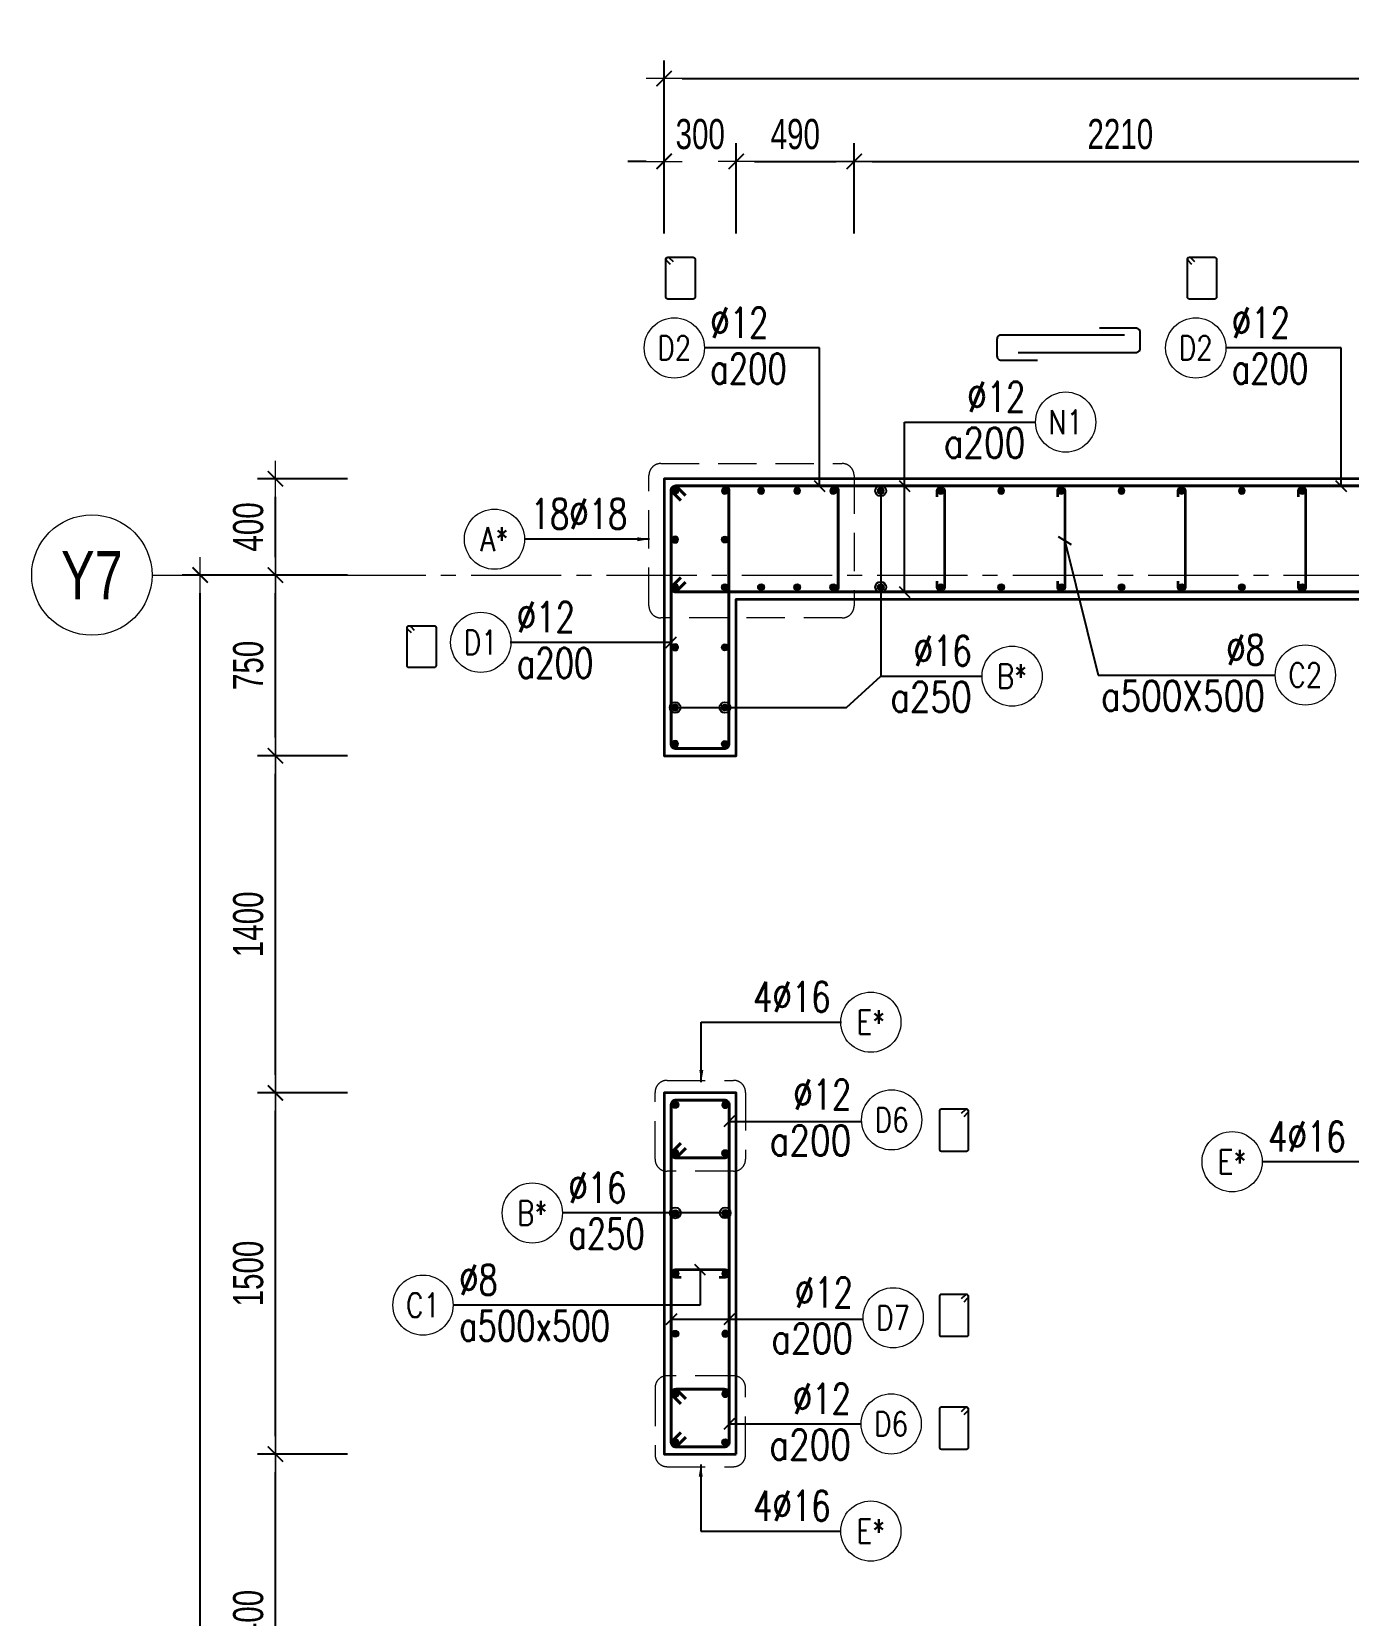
# Model space of a CAD drawing. Header units: millimetres. Extents: x 988833 to 1318015, y -9365 to 47591.
# Drawn here: x 1006256 to 1011726, y 8167 to 14743 of the extents above; entities that cross this region are included whole.
import ezdxf
from ezdxf.enums import TextEntityAlignment as Align

# ---------------------------------------------------------------- set-up
doc = ezdxf.new("R2010")
doc.units = ezdxf.units.MM
doc.header["$MEASUREMENT"] = 0
doc.linetypes.add('HIDDEN2', pattern=[4.7625, 3.175, -1.5875])
doc.linetypes.add('OF_Grid_1$0$CENTER2', pattern=[1.125, 0.75, -0.125, 0.125, -0.125])
doc.layers.get('0').update_dxf_attribs({"lineweight": 20})
doc.layers.get('Defpoints').update_dxf_attribs({"color": 151, "lineweight": 9})
for name, color, linetype, lineweight in [('KC-LEADER', 153, 'Continuous', 18), ('KC-THEP', 6, 'Continuous', 40), ('NDC_S_DIM', 1, 'Continuous', 15), ('NDC_S_HIDDEN', 8, 'HIDDEN2', 13), ('NDC_S_LEADER', 1, 'Continuous', 15), ('NDC_S_REBAR', 4, 'Continuous', 35), ('NDC_S_STIRRUP', 4, 'Continuous', 40), ('NDC_S_VN TEXT', 7, 'Continuous', 20), ('NDC_S_WALL', 6, 'Continuous', 35), ('OF_Grid_1$0$NDC_S_AXIS', 5, 'OF_Grid_1$0$CENTER2', 13), ('OF_Grid_1$0$NDC_S_SYMBOL', 1, 'Continuous', 15), ('OF_Grid_1$0$NDC_S_TEXT SYMBOL', 7, 'Continuous', 20)]:
    doc.layers.add(name, color=color, linetype=linetype, lineweight=lineweight)
doc.layers.add('Ligature', color=1, linetype='Continuous')
doc.styles.add('NDC_ARIAL', font='arial.ttf', dxfattribs={"width": 0.85})
doc.styles.add('NDC_DIM', font='', dxfattribs={"width": 0.75})
doc.styles.add('NDC_EN TXT', font='romans.shx', dxfattribs={"width": 0.8})
doc.styles.add('OF_Grid_1$0$NDC_ANNO', font='', dxfattribs={"width": 0.8})
doc.styles.get('NDC_DIM').set_extended_font_data('Dotum')
doc.styles.get('OF_Grid_1$0$NDC_ANNO').set_extended_font_data('Dotum')
doc.dimstyles.new('NDC_1-50', dxfattribs={"dimscale": 50, "dimtxt": 2.5, "dimasz": 1, "dimexe": 1.5, "dimexo": 0, "dimgap": 0.8, "dimtad": 1, "dimdec": 0, "dimdsep": 46, "dimtxsty": 'NDC_ARIAL', "dimblk": 'DIMMARK', "dimcen": 49999.938995, "dimdle": 1.5, "dimclrd": 1, "dimclre": 1, "dimclrt": 3, "dimadec": 0, "dimazin": 0, "dimtfac": 1, "dimtdec": 0, "dimtix": 1, "dimtmove": 2, "dimatfit": 3, "dimfxl": 1, "dimarcsym": 0})
doc.dimstyles.new('NDC_dim_30', dxfattribs={"dimscale": 30, "dimtxt": 2.5, "dimasz": 1.5, "dimexe": 1.5, "dimexo": 2.5, "dimgap": 1, "dimtad": 1, "dimdec": 0, "dimzin": 0, "dimdsep": 46, "dimtxsty": 'NDC_DIM', "dimblk": 'DIMMARK', "dimcen": 0.09, "dimdle": 1.2, "dimclrd": 1, "dimclre": 1, "dimclrt": 3, "dimadec": 0, "dimazin": 0, "dimtfac": 1, "dimtdec": 0, "dimtix": 1, "dimtofl": 0, "dimtmove": 0, "dimatfit": 3, "dimfxl": 6, "dimfxlon": 1, "dimtolj": 1, "dimtzin": 0, "dimarcsym": 0})
doc.dimstyles.new('NDC_dim_50', dxfattribs={"dimscale": 50, "dimtxt": 2.5, "dimasz": 1.5, "dimexe": 1.5, "dimexo": 2.5, "dimgap": 1, "dimtad": 1, "dimdec": 0, "dimzin": 0, "dimdsep": 46, "dimtxsty": 'NDC_DIM', "dimblk": 'DIMMARK', "dimcen": 0.09, "dimdle": 1.2, "dimclrd": 1, "dimclre": 1, "dimclrt": 3, "dimadec": 0, "dimazin": 0, "dimtfac": 1, "dimtdec": 0, "dimtix": 1, "dimtofl": 0, "dimtmove": 0, "dimatfit": 3, "dimfxl": 6, "dimfxlon": 1, "dimtolj": 1, "dimtzin": 0, "dimarcsym": 0})

# ---------------------------------------------------------------- blocks, each defined once
blk = doc.blocks.new('THEP')
at = {"layer": 'KC-LEADER', "color": 6}
blk.add_circle((0, 0), 14, dxfattribs=at)
at = {"layer": 'KC-THEP'}
for p, q in [((-14, 0), (14, 0)), ((9.9, 9.9), (-9.9, -9.9)), ((-9.9, 9.9), (9.9, -9.9)), ((0, 14), (0, -14))]:
    blk.add_line(p, q, dxfattribs=at)
blk = doc.blocks.new('DIMMARK')
at = {"layer": 'NDC_S_DIM', "color": 1}
blk.add_line((-1.5, 0), (1, 0), dxfattribs=at)
at = {"layer": 'NDC_S_DIM', "color": 2, "const_width": 0.1}
blk.add_lwpolyline([(-0.424, -0.424), (0.424, 0.424)], dxfattribs=at)
blk = doc.blocks.new('*U11')
blk.add_circle((-2.5, 0), 2.5)
at = {"layer": 'NDC_S_VN TEXT', "color": 3, "style": 'NDC_EN TXT', "width": 0.75}
for tag, p in [('DK1', (0.5, 0.85)), ('KC1', (0.5, -2.97))]:
    blk.add_attdef(tag, p, '', height=2.5, dxfattribs=at)
at = {"layer": 'NDC_S_VN TEXT', "color": 7, "style": 'NDC_EN TXT', "width": 0.8}
blk.add_attdef('SH2', text='', height=2, dxfattribs=at).set_placement((-2.5, 0), align=Align.MIDDLE)
blk = doc.blocks.new('*U13')
blk.add_circle((-2.5, 0), 2.5)
at = {"layer": 'NDC_S_VN TEXT', "color": 3, "style": 'NDC_EN TXT', "width": 0.75}
blk.add_attdef('DK1', (0.5, 0.85), '', height=2.5, dxfattribs=at)
at = {"layer": 'NDC_S_VN TEXT', "color": 7, "style": 'NDC_EN TXT', "width": 0.8}
blk.add_attdef('SH2', text='', height=2, dxfattribs=at).set_placement((-2.5, 0), align=Align.MIDDLE)
blk = doc.blocks.new('*U10')
blk.add_circle((2.5, 0), 2.5)
at = {"layer": 'NDC_S_VN TEXT', "color": 3, "style": 'NDC_EN TXT'}
for tag, width, p in [('DK2', 0.75, (-0.85, 0.85)), ('KC2', 0.8, (-0.85, -2.97))]:
    blk.add_attdef(tag, text='', height=2.5, dxfattribs=dict(at, width=width)).set_placement(p, align=Align.RIGHT)
at = {"layer": 'NDC_S_VN TEXT', "color": 7, "style": 'NDC_EN TXT', "width": 0.8}
blk.add_attdef('SH3', text='', height=2, dxfattribs=at).set_placement((2.5, 0), align=Align.MIDDLE)
blk = doc.blocks.new('*U9')
blk.add_circle((2.5, 0), 2.5)
at = {"layer": 'NDC_S_VN TEXT', "color": 3, "style": 'NDC_EN TXT', "width": 0.75}
blk.add_attdef('DK2', text='', height=2.5, dxfattribs=at).set_placement((-0.85, 0.85), align=Align.RIGHT)
at = {"layer": 'NDC_S_VN TEXT', "color": 7, "style": 'NDC_EN TXT', "width": 0.8}
blk.add_attdef('SH3', text='', height=2, dxfattribs=at).set_placement((2.5, 0), align=Align.MIDDLE)
blk = doc.blocks.new('*D305')
at = {"layer": 'Defpoints', "color": 0, "ltscale": 200, "transparency": 16777216}
for p in [(1009183.4, 14204.1), (1008883.4, 12886.3), (1009183.4, 12386.3)]:
    blk.add_point(p, dxfattribs=at)
at = {"layer": 'NDC_S_DIM', "color": 1, "lineweight": -2, "ltscale": 200, "transparency": 16777216}
for p, q in [((1008883.4, 13904.1), (1008883.4, 14279.1)), ((1009183.4, 13904.1), (1009183.4, 14279.1)), ((1008808.4, 14204.1), (1008733.4, 14204.1)), ((1009258.4, 14204.1), (1009333.4, 14204.1))]:
    blk.add_line(p, q, dxfattribs=at)
at = {"layer": 'NDC_S_DIM', "color": 1, "lineweight": -2, "ltscale": 200, "transparency": 16777216, "xscale": 75, "yscale": 75, "zscale": 75}
blk.add_blockref('DIMMARK', (1008883.4, 14204.1), dxfattribs=at)
at = {"layer": 'NDC_S_DIM', "color": 1, "lineweight": -2, "ltscale": 200, "transparency": 16777216, "xscale": 75, "yscale": 75, "zscale": 75, "rotation": 180}
blk.add_blockref('DIMMARK', (1009183.4, 14204.1), dxfattribs=at)
at = {"layer": 'NDC_S_DIM', "color": 3, "ltscale": 200, "transparency": 16777216, "insert": (1009033.4, 14316.7), "char_height": 125, "attachment_point": 5, "style": 'NDC_DIM'}
blk.add_mtext('\\A1;300', dxfattribs=at)
blk = doc.blocks.new('*D306')
at = {"layer": 'Defpoints', "color": 0, "ltscale": 200, "transparency": 16777216}
for p in [(1009673.3, 14204.1), (1009183.4, 12386.3), (1009673.3, 12200.2)]:
    blk.add_point(p, dxfattribs=at)
at = {"layer": 'NDC_S_DIM', "color": 1, "lineweight": -2, "ltscale": 200, "transparency": 16777216}
for p, q in [((1009183.4, 13904.1), (1009183.4, 14279.1)), ((1009673.3, 13904.1), (1009673.3, 14279.1)), ((1009258.4, 14204.1), (1009598.3, 14204.1))]:
    blk.add_line(p, q, dxfattribs=at)
at = {"layer": 'NDC_S_DIM', "color": 1, "lineweight": -2, "ltscale": 200, "transparency": 16777216, "xscale": 75, "yscale": 75, "zscale": 75, "rotation": 180}
blk.add_blockref('DIMMARK', (1009183.4, 14204.1), dxfattribs=at)
at = {"layer": 'NDC_S_DIM', "color": 1, "lineweight": -2, "ltscale": 200, "transparency": 16777216, "xscale": 75, "yscale": 75, "zscale": 75}
blk.add_blockref('DIMMARK', (1009673.3, 14204.1), dxfattribs=at)
at = {"layer": 'NDC_S_DIM', "color": 3, "ltscale": 200, "transparency": 16777216, "insert": (1009428.4, 14316.7), "char_height": 125, "attachment_point": 5, "style": 'NDC_DIM'}
blk.add_mtext('\\A1;490', dxfattribs=at)
blk = doc.blocks.new('*D307')
at = {"layer": 'Defpoints', "color": 0, "ltscale": 200, "transparency": 16777216}
for p in [(1011883.4, 14204.1), (1011883.4, 12386.3), (1009673.3, 12200.2)]:
    blk.add_point(p, dxfattribs=at)
at = {"layer": 'NDC_S_DIM', "color": 1, "lineweight": -2, "ltscale": 200, "transparency": 16777216}
for p, q in [((1009673.3, 13904.1), (1009673.3, 14279.1)), ((1011883.4, 13904.1), (1011883.4, 14279.1)), ((1009748.3, 14204.1), (1011808.4, 14204.1))]:
    blk.add_line(p, q, dxfattribs=at)
at = {"layer": 'NDC_S_DIM', "color": 1, "lineweight": -2, "ltscale": 200, "transparency": 16777216, "xscale": 75, "yscale": 75, "zscale": 75, "rotation": 180}
blk.add_blockref('DIMMARK', (1009673.3, 14204.1), dxfattribs=at)
at = {"layer": 'NDC_S_DIM', "color": 1, "lineweight": -2, "ltscale": 200, "transparency": 16777216, "xscale": 75, "yscale": 75, "zscale": 75}
blk.add_blockref('DIMMARK', (1011883.4, 14204.1), dxfattribs=at)
at = {"layer": 'NDC_S_DIM', "color": 3, "ltscale": 200, "transparency": 16777216, "insert": (1010778.4, 14316.7), "char_height": 125, "attachment_point": 5, "style": 'NDC_DIM'}
blk.add_mtext('\\A1;2210', dxfattribs=at)
blk = doc.blocks.new('*D321')
at = {"layer": 'Defpoints', "color": 0, "ltscale": 200, "transparency": 16777216}
for p in [(1015983.2, 14548.1), (1015983.2, 13840.4), (1008883.4, 13745.1)]:
    blk.add_point(p, dxfattribs=at)
at = {"layer": 'NDC_S_DIM', "color": 1, "lineweight": -2, "ltscale": 200, "transparency": 16777216}
for p, q in [((1008883.4, 14248.1), (1008883.4, 14623.1)), ((1015983.2, 14248.1), (1015983.2, 14623.1)), ((1008958.4, 14548.1), (1015908.2, 14548.1))]:
    blk.add_line(p, q, dxfattribs=at)
at = {"layer": 'NDC_S_DIM', "color": 1, "lineweight": -2, "ltscale": 200, "transparency": 16777216, "xscale": 75, "yscale": 75, "zscale": 75, "rotation": 180}
blk.add_blockref('DIMMARK', (1008883.4, 14548.1), dxfattribs=at)
at = {"layer": 'NDC_S_DIM', "color": 1, "lineweight": -2, "ltscale": 200, "transparency": 16777216, "xscale": 75, "yscale": 75, "zscale": 75}
blk.add_blockref('DIMMARK', (1015983.2, 14548.1), dxfattribs=at)
at = {"layer": 'NDC_S_DIM', "color": 3, "ltscale": 200, "transparency": 16777216, "insert": (1012433.3, 14660.6), "char_height": 125, "attachment_point": 5, "style": 'NDC_DIM'}
blk.add_mtext('\\A1;7100', dxfattribs=at)
blk = doc.blocks.new('*U55')
at = {"layer": 'OF_Grid_1$0$NDC_S_SYMBOL'}
blk.add_line((5, 0), (9, 0), dxfattribs=at)
blk.add_circle((0, 0), 5, dxfattribs=at)
at = {"layer": 'OF_Grid_1$0$NDC_S_TEXT SYMBOL', "color": 7, "style": 'OF_Grid_1$0$NDC_ANNO', "width": 0.8}
blk.add_attdef('GRID', text='', height=4, rotation=270, dxfattribs=at).set_placement((0, 0), align=Align.MIDDLE)
blk = doc.blocks.new('*D322')
at = {"layer": 'Defpoints', "color": 0, "ltscale": 200, "transparency": 16777216}
for p in [(1007268.9, 12886.3), (1008883.4, 12886.3), (1009183.4, 12486.3)]:
    blk.add_point(p, dxfattribs=at)
at = {"layer": 'NDC_S_DIM', "color": 1, "lineweight": -2, "ltscale": 200, "transparency": 16777216}
for p, q in [((1007568.9, 12886.3), (1007193.9, 12886.3)), ((1007268.9, 12561.3), (1007268.9, 12811.3)), ((1007568.9, 12486.3), (1007193.9, 12486.3))]:
    blk.add_line(p, q, dxfattribs=at)
at = {"layer": 'NDC_S_DIM', "color": 1, "lineweight": -2, "ltscale": 200, "transparency": 16777216, "xscale": 75, "yscale": 75, "zscale": 75}
for p, rotation in [((1007268.9, 12886.3), 90), ((1007268.9, 12486.3), 270)]:
    blk.add_blockref('DIMMARK', p, dxfattribs=dict(at, rotation=rotation))
at = {"layer": 'NDC_S_DIM', "color": 3, "ltscale": 200, "transparency": 16777216, "insert": (1007156.3, 12686.3), "char_height": 125, "attachment_point": 5, "rotation": 90, "style": 'NDC_DIM'}
blk.add_mtext('\\A1;400', dxfattribs=at)
blk = doc.blocks.new('*D324')
at = {"layer": 'Defpoints', "color": 0, "ltscale": 200, "transparency": 16777216}
for p in [(1006956.3, 12486.3), (1008997.3, 12486.3), (1008997.4, 886.6)]:
    blk.add_point(p, dxfattribs=at)
at = {"layer": 'NDC_S_DIM', "color": 1, "lineweight": -2, "ltscale": 200, "transparency": 16777216}
for p, q in [((1007256.3, 12486.3), (1006881.3, 12486.3)), ((1006956.3, 961.6), (1006956.3, 12411.3)), ((1007256.3, 886.6), (1006881.3, 886.6))]:
    blk.add_line(p, q, dxfattribs=at)
at = {"layer": 'NDC_S_DIM', "color": 1, "lineweight": -2, "ltscale": 200, "transparency": 16777216, "xscale": 75, "yscale": 75, "zscale": 75}
for p, rotation in [((1006956.3, 12486.3), 90), ((1006956.3, 886.6), 270)]:
    blk.add_blockref('DIMMARK', p, dxfattribs=dict(at, rotation=rotation))
at = {"layer": 'NDC_S_DIM', "color": 3, "ltscale": 200, "transparency": 16777216, "insert": (1006843.7, 6686.4), "char_height": 125, "attachment_point": 5, "rotation": 90, "style": 'NDC_DIM'}
blk.add_mtext('\\A1;11600', dxfattribs=at)
blk = doc.blocks.new('*D350')
at = {"layer": 'Defpoints', "color": 0, "ltscale": 200, "transparency": 16777216}
for p in [(1007268.9, 8836.3), (1009033.4, 8836.3), (1009033.4, 7436.3)]:
    blk.add_point(p, dxfattribs=at)
at = {"layer": 'NDC_S_DIM', "color": 1, "lineweight": -2, "ltscale": 200, "transparency": 16777216}
for p, q in [((1007568.9, 8836.3), (1007193.9, 8836.3)), ((1007268.9, 7511.3), (1007268.9, 8761.3)), ((1007568.9, 7436.3), (1007193.9, 7436.3))]:
    blk.add_line(p, q, dxfattribs=at)
at = {"layer": 'NDC_S_DIM', "color": 1, "lineweight": -2, "ltscale": 200, "transparency": 16777216, "xscale": 75, "yscale": 75, "zscale": 75}
for p, rotation in [((1007268.9, 8836.3), 90), ((1007268.9, 7436.3), 270)]:
    blk.add_blockref('DIMMARK', p, dxfattribs=dict(at, rotation=rotation))
at = {"layer": 'NDC_S_DIM', "color": 3, "ltscale": 200, "transparency": 16777216, "insert": (1007156.3, 8136.3), "char_height": 125, "attachment_point": 5, "rotation": 90, "style": 'NDC_DIM'}
blk.add_mtext('\\A1;1400', dxfattribs=at)
blk = doc.blocks.new('*D351')
at = {"layer": 'Defpoints', "color": 0, "ltscale": 200, "transparency": 16777216}
for p in [(1007268.9, 10336.3), (1009033.4, 10336.3), (1009033.4, 8836.3)]:
    blk.add_point(p, dxfattribs=at)
at = {"layer": 'NDC_S_DIM', "color": 1, "lineweight": -2, "ltscale": 200, "transparency": 16777216}
for p, q in [((1007568.9, 10336.3), (1007193.9, 10336.3)), ((1007268.9, 8911.3), (1007268.9, 10261.3)), ((1007568.9, 8836.3), (1007193.9, 8836.3))]:
    blk.add_line(p, q, dxfattribs=at)
at = {"layer": 'NDC_S_DIM', "color": 1, "lineweight": -2, "ltscale": 200, "transparency": 16777216, "xscale": 75, "yscale": 75, "zscale": 75}
for p, rotation in [((1007268.9, 10336.3), 90), ((1007268.9, 8836.3), 270)]:
    blk.add_blockref('DIMMARK', p, dxfattribs=dict(at, rotation=rotation))
at = {"layer": 'NDC_S_DIM', "color": 3, "ltscale": 200, "transparency": 16777216, "insert": (1007156.3, 9586.3), "char_height": 125, "attachment_point": 5, "rotation": 90, "style": 'NDC_DIM'}
blk.add_mtext('\\A1;1500', dxfattribs=at)
blk = doc.blocks.new('*D352')
at = {"layer": 'Defpoints', "color": 0, "ltscale": 200, "transparency": 16777216}
for p in [(1007268.9, 11736.3), (1009033.4, 11736.3), (1009033.4, 10336.3)]:
    blk.add_point(p, dxfattribs=at)
at = {"layer": 'NDC_S_DIM', "color": 1, "lineweight": -2, "ltscale": 200, "transparency": 16777216}
for p, q in [((1007568.9, 11736.3), (1007193.9, 11736.3)), ((1007268.9, 10411.3), (1007268.9, 11661.3)), ((1007568.9, 10336.3), (1007193.9, 10336.3))]:
    blk.add_line(p, q, dxfattribs=at)
at = {"layer": 'NDC_S_DIM', "color": 1, "lineweight": -2, "ltscale": 200, "transparency": 16777216, "xscale": 75, "yscale": 75, "zscale": 75}
for p, rotation in [((1007268.9, 11736.3), 90), ((1007268.9, 10336.3), 270)]:
    blk.add_blockref('DIMMARK', p, dxfattribs=dict(at, rotation=rotation))
at = {"layer": 'NDC_S_DIM', "color": 3, "ltscale": 200, "transparency": 16777216, "insert": (1007156.3, 11036.3), "char_height": 125, "attachment_point": 5, "rotation": 90, "style": 'NDC_DIM'}
blk.add_mtext('\\A1;1400', dxfattribs=at)
blk = doc.blocks.new('*D353')
at = {"layer": 'Defpoints', "color": 0, "ltscale": 200, "transparency": 16777216}
for p in [(1007268.9, 12486.3), (1008997.3, 12486.3), (1009033.4, 11736.3)]:
    blk.add_point(p, dxfattribs=at)
at = {"layer": 'NDC_S_DIM', "color": 1, "lineweight": -2, "ltscale": 200, "transparency": 16777216}
for p, q in [((1007568.9, 12486.3), (1007193.9, 12486.3)), ((1007268.9, 11811.3), (1007268.9, 12411.3)), ((1007568.9, 11736.3), (1007193.9, 11736.3))]:
    blk.add_line(p, q, dxfattribs=at)
at = {"layer": 'NDC_S_DIM', "color": 1, "lineweight": -2, "ltscale": 200, "transparency": 16777216, "xscale": 75, "yscale": 75, "zscale": 75}
for p, rotation in [((1007268.9, 12486.3), 90), ((1007268.9, 11736.3), 270)]:
    blk.add_blockref('DIMMARK', p, dxfattribs=dict(at, rotation=rotation))
at = {"layer": 'NDC_S_DIM', "color": 3, "ltscale": 200, "transparency": 16777216, "insert": (1007156.3, 12111.3), "char_height": 125, "attachment_point": 5, "rotation": 90, "style": 'NDC_DIM'}
blk.add_mtext('\\A1;750', dxfattribs=at)

msp = doc.modelspace()

# ---------------------------------------------------------------- linework, layer by layer
at = {"layer": 'Ligature'}
for points in [[(1008909.4, 13776.2), (1008893.5, 13792.1, -0.668179), (1008899.2, 13806.1), (1009003.9, 13806.1, -0.414214), (1009012, 13797.9), (1009012, 13640.8, -0.414214), (1009003.9, 13632.6), (1008899.2, 13632.6, -0.414214), (1008891.1, 13640.8), (1008891.1, 13797.9, -0.668179), (1008905, 13803.7), (1008921, 13787.7)], [(1011075.6, 13776.2), (1011059.6, 13792.1, -0.668179), (1011065.4, 13806.1), (1011170, 13806.1, -0.414214), (1011178.2, 13797.9), (1011178.2, 13640.8, -0.414214), (1011170, 13632.6), (1011065.4, 13632.6, -0.414214), (1011057.2, 13640.8), (1011057.2, 13797.9, -0.668179), (1011071.1, 13803.7), (1011087.1, 13787.7)], [(1007833.8, 12246.1), (1007817.8, 12262.1, -0.668179), (1007823.6, 12276), (1007928.2, 12276, -0.414214), (1007936.4, 12267.9), (1007936.4, 12110.7, -0.414214), (1007928.2, 12102.6), (1007823.6, 12102.6, -0.414214), (1007815.4, 12110.7), (1007815.4, 12267.9, -0.668179), (1007829.4, 12273.6), (1007845.3, 12257.7)], [(1010129.5, 10238.5), (1010145.4, 10254.5, 0.668179), (1010139.7, 10268.4), (1010035, 10268.4, 0.414214), (1010026.9, 10260.3), (1010026.9, 10103.2, 0.414214), (1010035, 10095), (1010139.7, 10095, 0.414214), (1010147.8, 10103.2), (1010147.8, 10260.3, 0.668179), (1010133.9, 10266), (1010117.9, 10250.1)], [(1010129.5, 9469.4), (1010145.4, 9485.3, 0.668179), (1010139.6, 9499.3), (1010035, 9499.3, 0.414214), (1010026.9, 9491.1), (1010026.9, 9334, 0.414214), (1010035, 9325.8), (1010139.6, 9325.8, 0.414214), (1010147.8, 9334), (1010147.8, 9491.1, 0.668179), (1010133.9, 9496.9), (1010117.9, 9480.9)], [(1010129.5, 9000.8), (1010145.4, 9016.8, 0.668179), (1010139.6, 9030.7), (1010035, 9030.7, 0.414214), (1010026.9, 9022.5), (1010026.9, 8865.4, 0.414214), (1010035, 8857.3), (1010139.6, 8857.3, 0.414214), (1010147.8, 8865.4), (1010147.8, 9022.5, 0.668179), (1010133.9, 9028.3), (1010117.9, 9012.3)]]:
    msp.add_lwpolyline(points, format="xyb", dxfattribs=at)
at = {"layer": 'Ligature', "elevation": 0}
for points in [[(1010795.2, 13483.2), (1010283.6, 13483.2, 0.414214), (1010265.9, 13465.6), (1010265.9, 13396.4, 0.414214), (1010283.6, 13378.8), (1010433.8, 13378.8)], [(1010691.6, 13513.2), (1010841.8, 13513.2, -0.414214), (1010859.4, 13495.6), (1010859.4, 13426.5, -0.414214), (1010841.8, 13408.9), (1010353.7, 13408.9)]]:
    msp.add_lwpolyline(points, format="xyb", dxfattribs=at)
at = {"layer": 'NDC_S_HIDDEN', "ltscale": 50}
for points in [[(1008870.3, 12949.7), (1009622.5, 12949.7, -0.414214), (1009672.5, 12899.7), (1009672.5, 12358.4, -0.414214), (1009622.5, 12308.4), (1008870.3, 12308.4, -0.414214), (1008820.3, 12358.4), (1008820.3, 12899.7, -0.414214)], [(1008895.8, 10388.4), (1009171.7, 10388.4, -0.414214), (1009221.7, 10338.4), (1009221.7, 10060.8, -0.414214), (1009171.7, 10010.8), (1008895.8, 10010.8, -0.414214), (1008845.8, 10060.8), (1008845.8, 10338.4, -0.414214)], [(1008895.8, 8784.3), (1009171.7, 8784.3, 0.414214), (1009221.7, 8834.3), (1009221.7, 9111.8, 0.414214), (1009171.7, 9161.8), (1008895.8, 9161.8, 0.414214), (1008845.8, 9111.8), (1008845.8, 8834.3, 0.414214)]]:
    msp.add_lwpolyline(points, format="xyb", close=True, dxfattribs=at)
at = {"layer": 'NDC_S_REBAR'}
for points in [[(1010018.3, 12811.3), (1010018.3, 12836.3, -1), (1010048.3, 12836.3), (1010048.3, 12436.3, -1), (1010018.3, 12436.3), (1010018.3, 12461.3)], [(1010518.3, 12811.3), (1010518.3, 12836.3, -1), (1010548.3, 12836.3), (1010548.3, 12436.3, -1), (1010518.3, 12436.3), (1010518.3, 12461.3)], [(1011018.3, 12811.3), (1011018.3, 12836.3, -1), (1011048.3, 12836.3), (1011048.3, 12436.3, -1), (1011018.3, 12436.3), (1011018.3, 12461.3)], [(1011518.3, 12811.3), (1011518.3, 12836.3, -1), (1011548.3, 12836.3), (1011548.3, 12436.3, -1), (1011518.3, 12436.3), (1011518.3, 12461.3)], [(1009112, 9571.3), (1009137, 9571.3, 1), (1009137, 9601.3), (1008929.9, 9601.3, 1), (1008929.9, 9571.3), (1008954.9, 9571.3)]]:
    msp.add_lwpolyline(points, format="xyb", dxfattribs=at)
at = {"layer": 'NDC_S_STIRRUP'}
for points in [[(1013690.3, 12456.3), (1013730.3, 12416.3, 0.414214), (1013750.3, 12436.3), (1013750.3, 12836.3, 0.414214), (1013730.3, 12856.3), (1008932.6, 12856.3, 0.414214), (1008912.6, 12836.3), (1008912.6, 12436.3, 0.414214), (1008932.6, 12416.3), (1013730.3, 12416.3, 0.414214), (1013750.3, 12436.3), (1013710.3, 12476.3)], [(1008972.6, 12456.3), (1008932.6, 12416.3, -0.414214), (1008912.6, 12436.3), (1008912.6, 12836.3, -0.414214), (1008932.6, 12856.3), (1009586.2, 12856.3, -0.414214), (1009606.2, 12836.3), (1009606.2, 12436.3, -0.414214), (1009586.2, 12416.3), (1008932.6, 12416.3, -0.414214), (1008912.6, 12436.3), (1008952.6, 12476.3)], [(1008952.6, 12796.3), (1008912.6, 12836.3, -0.414214), (1008932.6, 12856.3), (1009132.6, 12856.3, -0.414214), (1009152.6, 12836.3), (1009152.6, 11786.3, -0.414214), (1009132.6, 11766.3), (1008932.6, 11766.3, -0.414214), (1008912.6, 11786.3), (1008912.6, 12836.3, -0.414214), (1008932.6, 12856.3), (1008972.6, 12816.3)], [(1008953.4, 8926.3), (1008913.4, 8886.3, 0.414214), (1008933.4, 8866.3), (1009133.4, 8866.3, 0.414214), (1009153.4, 8886.3), (1009153.4, 10286.3, 0.414214), (1009133.4, 10306.3), (1008933.4, 10306.3, 0.414214), (1008913.4, 10286.3), (1008913.4, 8886.3, 0.414214), (1008933.4, 8866.3), (1008973.4, 8906.3)], [(1008953.4, 10126.9), (1008913.4, 10086.9, 0.414214), (1008933.4, 10066.9), (1009133.4, 10066.9, 0.414214), (1009153.4, 10086.9), (1009153.4, 10286.3, 0.414214), (1009133.4, 10306.3), (1008933.4, 10306.3, 0.414214), (1008913.4, 10286.3), (1008913.4, 10086.9, 0.414214), (1008933.4, 10066.9), (1008973.4, 10106.9)], [(1008953.4, 9045.8), (1008913.4, 9085.8, -0.414214), (1008933.4, 9105.8), (1009133.4, 9105.8, -0.414214), (1009153.4, 9085.8), (1009153.4, 8886.3, -0.414214), (1009133.4, 8866.3), (1008933.4, 8866.3, -0.414214), (1008913.4, 8886.3), (1008913.4, 9085.8, -0.414214), (1008933.4, 9105.8), (1008973.4, 9065.8)]]:
    msp.add_lwpolyline(points, format="xyb", dxfattribs=at)
at = {"layer": 'NDC_S_WALL'}
msp.add_line((1008883.4, 8836.3), (1009183.4, 8836.3), dxfattribs=at)
for points in [[(1015283.4, 3486.3), (1015283.4, 12886.3), (1015283.4, 12886.3), (1014883.4, 12886.3), (1014883.4, 12886.3), (1014883.4, 12386.3), (1014883.4, 12386.3), (1014983.4, 12386.3), (1014983.4, 10186.3), (1012183.4, 10186.3), (1012183.4, 12386.3), (1012183.4, 12386.3), (1013781.1, 12386.3), (1013781.1, 12386.3), (1013781.1, 12886.3), (1013781.1, 12886.3), (1008883.4, 12886.3), (1008883.4, 11736.3), (1009183.4, 11736.3), (1009183.4, 12386.3), (1011883.4, 12386.3), (1011883.4, 12386.3), (1011883.4, 986.3)], [(1009183.4, 8836.3), (1009183.4, 10336.3), (1009183.4, 10336.3), (1008883.4, 10336.3), (1008883.4, 8836.3), (1009183.4, 8836.3)]]:
    msp.add_lwpolyline(points, dxfattribs=at)
at = {"layer": 'OF_Grid_1$0$NDC_S_AXIS', "ltscale": 500}
msp.add_line((1006956.3, 12486.3), (1022806.6, 12486.3), dxfattribs=at)

# ---------------------------------------------------------------- block references
at = {"layer": 'KC-THEP'}
for p, rotation in [((1008929.1, 12836.3), 189.6685644363809), ((1009136.2, 12633.6), 9.66856443638095), ((1009136.2, 12436.3), 9.66856443638095), ((1009286.2, 12436.3), 9.66856443638095), ((1009436.2, 12436.3), 9.66856443638095), ((1009586.2, 12436.3), 9.66856443638095), ((1009783.3, 12436.3), 9.66856443638095), ((1010033.3, 12436.3), 9.66856443638095), ((1010283.3, 12436.3), 9.66856443638095), ((1010533.3, 12436.3), 9.66856443638095), ((1010783.3, 12436.3), 9.66856443638095), ((1011033.3, 12436.3), 9.66856443638095), ((1011283.3, 12436.3), 9.66856443638095), ((1011533.3, 12436.3), 9.66856443638095), ((1009136.2, 12186.3), 9.66856443638095), ((1009136.2, 11936.3), 9.66856443638095), ((1009136.2, 11785), 9.66856443638095), ((1008929.9, 10286.3), 189.6685644363809), ((1009137, 10086.3), 9.668564436380926), ((1008929.9, 9836.3), 189.6685644363809), ((1008929.9, 9586.3), 189.6685644363809), ((1008929.9, 9336.3), 189.6685644363809), ((1008929.9, 9086.3), 189.6685644363809), ((1009137, 8886.3), 9.668564436380946)]:
    msp.add_blockref('THEP', p, dxfattribs=dict(at, rotation=rotation))
at = {"layer": 'KC-THEP', "xscale": -1}
for p, rotation in [((1009136.2, 12836.3), 170.331435563619), ((1009286.2, 12836.3), 170.331435563619), ((1009436.2, 12836.3), 170.331435563619), ((1009586.2, 12836.3), 170.331435563619), ((1009783.3, 12836.3), 170.331435563619), ((1010033.3, 12836.3), 170.331435563619), ((1010283.3, 12836.3), 170.331435563619), ((1010533.3, 12836.3), 170.331435563619), ((1010783.3, 12836.3), 170.331435563619), ((1011033.3, 12836.3), 170.331435563619), ((1011283.3, 12836.3), 170.331435563619), ((1011533.3, 12836.3), 170.331435563619), ((1008929.1, 12633.6), 350.3314355636191), ((1008929.1, 12436.3), 350.3314355636191), ((1008929.1, 12186.3), 350.3314355636191), ((1008929.1, 11936.3), 350.3314355636191), ((1008929.1, 11785), 350.3314355636191), ((1009137, 10286.3), 170.331435563619), ((1008929.9, 10086.3), 350.3314355636191), ((1009137, 9836.3), 170.331435563619), ((1009137, 9586.3), 170.331435563619), ((1009137, 9336.3), 170.331435563619), ((1009137, 9086.3), 170.331435563619), ((1008929.9, 8886.3), 350.3314355636191)]:
    msp.add_blockref('THEP', p, dxfattribs=dict(at, rotation=rotation))
at = {"layer": 'NDC_S_VN TEXT', "xscale": 50, "yscale": 50, "zscale": 50}
for name, p, values in [('*U11', (1009050.7, 13429.5), {'SH2': 'D2', 'DK1': '%%C12', 'KC1': 'a200'}), ('*U11', (1011216.8, 13429.5), {'SH2': 'D2', 'DK1': '%%C12', 'KC1': 'a200'}), ('*U10', (1010426.6, 13121.6), {'SH3': 'N1', 'DK2': '%%C12', 'KC2': 'a200'}), ('*U13', (1008303.7, 12635.3), {'SH2': 'A*', 'DK1': '18%%C18'}), ('*U11', (1008246.7, 12207.1), {'SH2': 'D1', 'DK1': '%%C12', 'KC1': 'a200'}), ('*U10', (1010203.9, 12066.6), {'SH3': 'B*', 'DK2': '%%C16', 'KC2': 'a250'}), ('*U10', (1011421.9, 12071.3), {'SH3': 'C2', 'DK2': '%%c8', 'KC2': 'a500X500'}), ('*U9', (1009617.3, 10629.9), {'SH3': 'E*', 'DK2': '4%%c16'}), ('*U10', (1009703.6, 10224.2), {'SH3': 'D6', 'DK2': '%%c12', 'KC2': 'a200'}), ('*U13', (1011367.8, 10050.5), {'SH2': 'E*', 'DK1': '4%%C16'}), ('*U11', (1008461, 9837.6), {'SH2': 'B*', 'DK1': '%%C16', 'KC1': 'a250'}), ('*U11', (1008007, 9455), {'SH2': 'C1', 'DK1': '%%c8', 'KC1': 'a500x500'}), ('*U10', (1009710.1, 9402.5), {'SH3': 'D7', 'DK2': '%%c12', 'KC2': 'a200'}), ('*U10', (1009701.7, 8961.8), {'SH3': 'D6', 'DK2': '%%c12', 'KC2': 'a200'}), ('*U9', (1009617.3, 8516.8), {'SH3': 'E*', 'DK2': '4%%c16'})]:
    msp.add_blockref(name, p, dxfattribs=at).add_auto_attribs(values)
at = {"layer": 'OF_Grid_1$0$NDC_S_AXIS'}
ref = msp.add_blockref('*U55', (1006506.3, 12486.3), dxfattribs=dict(at, xscale=50, yscale=50, zscale=50))
ref.add_attrib('GRID', 'Y7', dxfattribs={"layer": 'OF_Grid_1$0$NDC_S_TEXT SYMBOL', "color": 7, "height": 200, "style": 'OF_Grid_1$0$NDC_ANNO', "width": 0.8}).set_placement((1006506.3, 12486.3), align=Align.MIDDLE)

# ---------------------------------------------------------------- dimensions: what is measured, and where the dimension line sits
at = {"layer": 'NDC_S_DIM', "ltscale": 200}
for base, p1, p2, picture, middle in [((1015983.2, 14548.1), (1008883.4, 13745.1), (1015983.2, 13840.4), '*D321', (1012433.3, 14660.6)), ((1009183.4, 14204.1), (1008883.4, 12886.3), (1009183.4, 12386.3), '*D305', (1009033.4, 14316.7)), ((1009673.3, 14204.1), (1009183.4, 12386.3), (1009673.3, 12200.2), '*D306', (1009428.4, 14316.7)), ((1011883.4, 14204.1), (1009673.3, 12200.2), (1011883.4, 12386.3), '*D307', (1010778.4, 14316.7))]:
    dim = msp.add_linear_dim(base=base, p1=p1, p2=p2, dimstyle='NDC_dim_50', override={"dimtmove": 1}, dxfattribs=at)
    dim.commit()
    dim.dimension.update_dxf_attribs({"geometry": picture, "text_midpoint": middle})
dim = msp.add_linear_dim(base=(1007268.9, 12886.3), p1=(1009183.4, 12486.3), p2=(1008883.4, 12886.3), angle=90, dimstyle='NDC_dim_50', override={"dimtmove": 1}, dxfattribs=at)
dim.commit()
dim.dimension.update_dxf_attribs({"geometry": '*D322', "text_midpoint": (1007268.9, 12686.3), "dimtype": 160})
for base, p1, p2, picture, middle in [((1006956.3, 12486.3), (1008997.4, 886.6), (1008997.3, 12486.3), '*D324', (1006843.7, 6686.4)), ((1007268.9, 12486.3), (1009033.4, 11736.3), (1008997.3, 12486.3), '*D353', (1007156.3, 12111.3)), ((1007268.9, 11736.3), (1009033.4, 10336.3), (1009033.4, 11736.3), '*D352', (1007156.3, 11036.3)), ((1007268.9, 10336.3), (1009033.4, 8836.3), (1009033.4, 10336.3), '*D351', (1007156.3, 9586.3)), ((1007268.9, 8836.3), (1009033.4, 7436.3), (1009033.4, 8836.3), '*D350', (1007156.3, 8136.3))]:
    dim = msp.add_linear_dim(base=base, p1=p1, p2=p2, angle=90, dimstyle='NDC_dim_50', override={"dimtmove": 1}, dxfattribs=at)
    dim.commit()
    dim.dimension.update_dxf_attribs({"geometry": picture, "text_midpoint": middle})

# ---------------------------------------------------------------- leaders
at = {"layer": 'NDC_S_LEADER'}
for points, dimstyle, override in [([(1009529.2, 12856.3), (1009529.2, 13429.5), (1009050.7, 13429.5)], 'NDC_dim_30', {"dimtad": 0, "dimldrblk": 'Oblique'}), ([(1011695.3, 12856.3), (1011695.3, 13429.5), (1011216.8, 13429.5)], 'NDC_dim_30', {"dimtad": 0, "dimldrblk": 'Oblique'}), ([(1009881.9, 12416.3), (1009881.9, 13121.4), (1010426.6, 13121.4)], 'NDC_dim_30', {"dimtad": 0, "dimldrblk": 'Oblique'}), ([(1009881.9, 12856.3), (1009881.9, 13121.4), (1010426.6, 13121.4)], 'NDC_dim_30', {"dimtad": 0, "dimldrblk": 'Oblique'}), ([(1009783.3, 12836.3), (1009783.3, 12066.4), (1010203.9, 12066.4)], 'NDC_dim_30', {"dimgap": 1, "dimtad": 0, "dimldrblk": 'Origin'}), ([(1010548.3, 12628.2), (1010685.9, 12071.3), (1011421.9, 12071.3)], 'NDC_dim_30', {"dimtad": 0, "dimldrblk": 'Oblique'}), ([(1009783.3, 12436.3), (1009783.3, 12066.4), (1010203.9, 12066.4)], 'NDC_dim_30', {"dimgap": 1, "dimtad": 0, "dimldrblk": 'Origin'}), ([(1008912.6, 12207.1), (1008244.6, 12207.1)], 'NDC_dim_30', {"dimtad": 0, "dimldrblk": 'Oblique'}), ([(1008929.1, 11936.3), (1009640.5, 11936.3), (1009783.3, 12066.4)], 'NDC_dim_30', {"dimtad": 0, "dimldrblk": 'Origin'}), ([(1009136.2, 11936.3), (1009640.5, 11936.3), (1009783.3, 12066.4)], 'NDC_dim_30', {"dimtad": 0, "dimldrblk": 'Origin'}), ([(1009038, 10381), (1009038, 10629.9), (1009619.6, 10629.9)], 'NDC_1-50', {"dimgap": 0.8, "dimtad": 0}), ([(1009153.4, 10217.9), (1009703.8, 10217.9)], 'NDC_dim_30', {"dimtad": 0, "dimldrblk": 'Oblique'}), ([(1009137.3, 9838), (1008461, 9837.6)], 'NDC_dim_30', {"dimtad": 0, "dimldrblk": 'Origin'}), ([(1008929.7, 9837.8), (1008461, 9837.6)], 'NDC_dim_30', {"dimtad": 0, "dimldrblk": 'Origin'}), ([(1009033.4, 9601.3), (1009033.4, 9455.3), (1008007, 9455.1)], 'NDC_dim_30', {"dimtad": 0, "dimldrblk": 'Oblique'}), ([(1008913.4, 9396.2), (1009710.3, 9396.2)], 'NDC_dim_30', {"dimtad": 0, "dimldrblk": 'Oblique'}), ([(1009153.4, 9396.2), (1009710.3, 9396.2)], 'NDC_dim_30', {"dimtad": 0, "dimldrblk": 'Oblique'}), ([(1009153.4, 8961.8), (1009703.8, 8961.8)], 'NDC_dim_30', {"dimtad": 0, "dimldrblk": 'Oblique'}), ([(1009035.6, 8792.8), (1009035.6, 8516.8), (1009617.1, 8516.8)], 'NDC_1-50', {"dimgap": 0.8, "dimtad": 0})]:
    msp.add_leader(points, dimstyle=dimstyle, override=override, dxfattribs=at)
for points in [[(1008822.4, 12635.3), (1008303.7, 12635.3)], [(1011836.4, 10050.5), (1011367.8, 10050.5)]]:
    msp.add_leader(points, dimstyle='NDC_1-50', dxfattribs=at)

doc.saveas('drawing.dxf')
